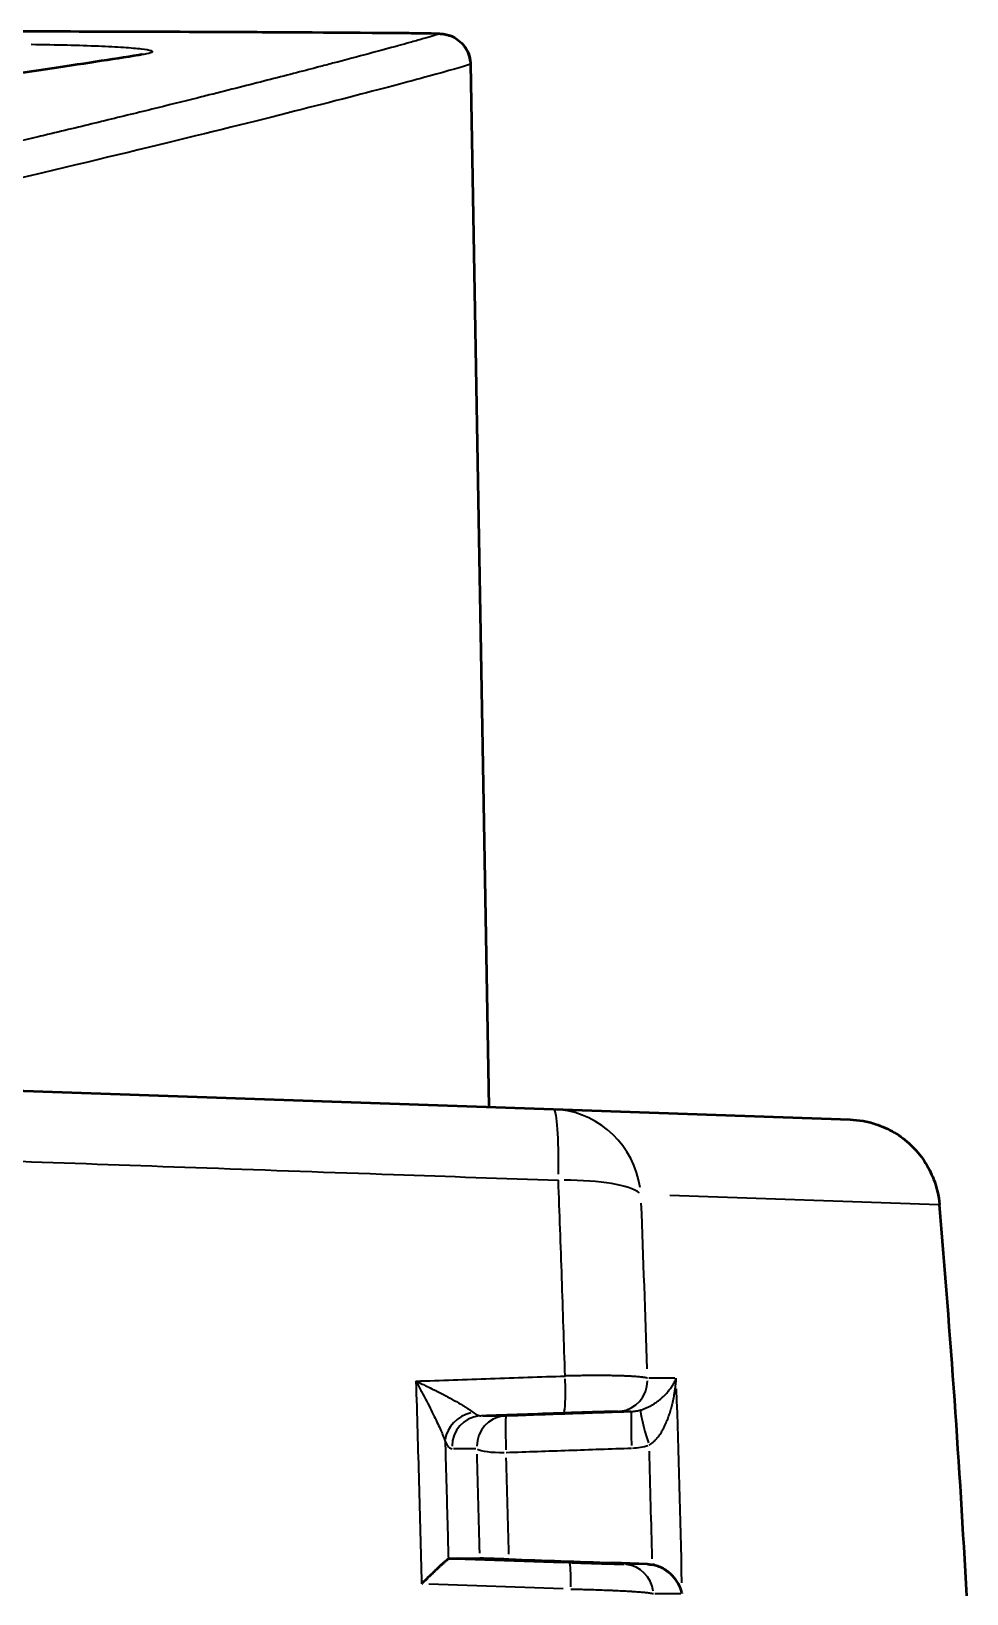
# Model space of a CAD drawing. Header units: millimetres. Extents: x 40 to 2195, y 40 to 1687.
# Drawn here: x 1209.2 to 1239.4, y 1410.8 to 1461.2 of the extents above; entities that cross this region are included whole.
import ezdxf

# ---------------------------------------------------------------- set-up
doc = ezdxf.new("R2010")
doc.units = ezdxf.units.MM
doc.header["$LTSCALE"] = 8
doc.layers.add('Visible (ISO)', color=7, linetype='Continuous', lineweight=50)
doc.layers.add('Visible Narrow (ISO)', color=7, linetype='Continuous', lineweight=35)

msp = doc.modelspace()

# ---------------------------------------------------------------- linework, layer by layer
at = {"layer": 'Visible (ISO)'}
for p, q in [((1223.424, 1460.135), (1223.424, 1460.135)), ((1223.424, 1460.135), (1224.012, 1426.488)), ((1203.6, 1427.201), (1226.1, 1426.415)), ((1226.1, 1426.415), (1235.67, 1426.081)), ((1229.105, 1418.509), (1229.105, 1418.509)), ((1227.134, 1411.773), (1227.959, 1411.773)), ((1229.134, 1411.734), (1228.01, 1411.773))]:
    msp.add_line(p, q, dxfattribs=at)
for centre, radius, start, end in [((1225.996, 1423.417), 3, 87.9646, 87.9998), ((1229.949, 1423.279), 3, 87.9458, 88), ((840.014, 1389.201), 400, 3.08241, 4.89586)]:
    msp.add_arc(centre, radius, start, end, dxfattribs=at)
for centre, major_axis, ratio, start_param, end_param in [((1225.996, 1423.417), (0.105, 2.998), 0.081233, 6.283185, 6.283248), ((783.031, 1412.21), (450.328, -0.296), 0.000038, 6.065586, 6.06832), ((783.03, 1412.192), (450.329, -0.279), 0.000029, 6.06832, 6.075952), ((1224.702, 1411.88), (1.001, -0.035), 0.007312, 1.610141, 2.932428), ((878.58, 1389.197), (-0.035, -381.569), 0.91208, 1.630189, 1.630265)]:
    msp.add_ellipse(centre, major_axis=major_axis, ratio=ratio, start_param=start_param, end_param=end_param, dxfattribs=at)
for points in [[(1208.82, 1461.2), (1213.024, 1461.196), (1217.228, 1461.177), (1221.432, 1461.144)], [(1227.187, 1411.773), (1225.799, 1411.82), (1224.404, 1411.868), (1223.003, 1411.916)]]:
    msp.add_open_spline(points, degree=3, dxfattribs=at)
for points, knots in [([(1221.432, 1461.144), (1221.625, 1461.142), (1221.803, 1461.14), (1222.098, 1461.135), (1222.218, 1461.132), (1222.364, 1461.127), (1222.407, 1461.125), (1222.47, 1461.12), (1222.488, 1461.119), (1222.525, 1461.115), (1222.543, 1461.112), (1222.581, 1461.107), (1222.6, 1461.103), (1222.647, 1461.094), (1222.677, 1461.086), (1222.743, 1461.066), (1222.78, 1461.053), (1222.872, 1461.014), (1222.929, 1460.983), (1223.059, 1460.896), (1223.129, 1460.833), (1223.257, 1460.681), (1223.313, 1460.588), (1223.391, 1460.392), (1223.416, 1460.286), (1223.423, 1460.165), (1223.424, 1460.15), (1223.424, 1460.135)], [0, 0, 0, 0, 0.0668253, 0.0668253, 0.1328877, 0.1328877, 0.1692979, 0.1692979, 0.1829477, 0.1829477, 0.193224, 0.193224, 0.2008521, 0.2008521, 0.2112331, 0.2112331, 0.2230241, 0.2230241, 0.2421834, 0.2421834, 0.2702287, 0.2702287, 0.3017919, 0.3017919, 0.3336947, 0.3336947, 0.3382225, 0.3382225, 0.3382225, 0.3382225]), ([(1189.749, 1457.551), (1196.107, 1458.19), (1201.609, 1458.863), (1208.689, 1459.821), (1211.01, 1460.167), (1212.722, 1460.442)], [0, 0, 0, 0, 2.580299, 2.580299, 4.312295, 4.312295, 4.312295, 4.312295]), ([(1212.722, 1460.442), (1212.767, 1460.449), (1212.798, 1460.456), (1212.8, 1460.456), (1212.8, 1460.456), (1212.8, 1460.456)], [0, 0, 0, 0, 0.06248047, 0.06248047, 0.06479445, 0.06479445, 0.06479445, 0.06479445]), ([(1235.67, 1426.081), (1235.809, 1426.076), (1235.95, 1426.062), (1236.223, 1426.013), (1236.357, 1425.98), (1236.7, 1425.869), (1236.905, 1425.776), (1237.288, 1425.549), (1237.468, 1425.413), (1237.791, 1425.107), (1237.936, 1424.934), (1238.184, 1424.564), (1238.287, 1424.364), (1238.467, 1423.895), (1238.53, 1423.617), (1238.554, 1423.339)], [0, 0, 0, 0, 0.0420344, 0.0420344, 0.0832633, 0.0832633, 0.1500575, 0.1500575, 0.2168518, 0.2168518, 0.283646, 0.283646, 0.3504403, 0.3504403, 0.4342353, 0.4342353, 0.4342353, 0.4342353]), ([(1222.706, 1411.905), (1222.696, 1411.898), (1222.684, 1411.889), (1222.668, 1411.876), (1222.652, 1411.863), (1222.633, 1411.847), (1222.611, 1411.828), (1222.607, 1411.824), (1222.603, 1411.82), (1222.598, 1411.817), (1222.577, 1411.798), (1222.553, 1411.777), (1222.527, 1411.753), (1222.502, 1411.73), (1222.474, 1411.705), (1222.445, 1411.678), (1222.433, 1411.667), (1222.421, 1411.656), (1222.409, 1411.644), (1222.378, 1411.615), (1222.345, 1411.584), (1222.31, 1411.551), (1222.278, 1411.521), (1222.244, 1411.488), (1222.209, 1411.455), (1222.19, 1411.437), (1222.17, 1411.418), (1222.15, 1411.398), (1222.12, 1411.37), (1222.09, 1411.341), (1222.059, 1411.311), (1222.029, 1411.281), (1221.998, 1411.251), (1221.966, 1411.22), (1221.935, 1411.19), (1221.904, 1411.159), (1221.872, 1411.128), (1221.862, 1411.118), (1221.851, 1411.107), (1221.841, 1411.097)], [0, 0, 0, 0, 0.1132169, 0.1132169, 0.1132169, 0.2288637, 0.2288637, 0.2288637, 0.25, 0.25, 0.25, 0.356629, 0.356629, 0.356629, 0.4589677, 0.4589677, 0.4589677, 0.5, 0.5, 0.5, 0.6027222, 0.6027222, 0.6027222, 0.6978335, 0.6978335, 0.6978335, 0.75, 0.75, 0.75, 0.8273235, 0.8273235, 0.8273235, 0.9028331, 0.9028331, 0.9028331, 0.975821, 0.975821, 0.975821, 1, 1, 1, 1]), ([(1222.706, 1411.905), (1222.711, 1411.909), (1222.717, 1411.912), (1222.728, 1411.916), (1222.733, 1411.916), (1222.739, 1411.916)], [-0.01564746, -0.01564746, -0.01564746, -0.01564746, -0.00782419, -0.00782419, -0.000001, -0.000001, -0.000001, -0.000001]), ([(1224.663, 1411.889), (1225.221, 1411.87), (1225.779, 1411.85), (1226.894, 1411.811), (1227.452, 1411.792), (1228.01, 1411.773)], [-0.3350104, -0.3350104, -0.3350104, -0.3350104, -0.1675057, -0.1675057, -0.000001, -0.000001, -0.000001, -0.000001]), ([(1229.134, 1411.734), (1229.16, 1411.733), (1229.186, 1411.731), (1229.238, 1411.725), (1229.263, 1411.722), (1229.289, 1411.717)], [0.000001, 0.000001, 0.000001, 0.000001, 0.0077836, 0.0077836, 0.01556633, 0.01556633, 0.01556633, 0.01556633]), ([(1230.252, 1410.788), (1230.251, 1410.794), (1230.248, 1410.806), (1230.246, 1410.817), (1230.22, 1410.915), (1230.183, 1411.008), (1230.082, 1411.188), (1230.018, 1411.277), (1229.854, 1411.447), (1229.752, 1411.528), (1229.58, 1411.622), (1229.523, 1411.648), (1229.406, 1411.69), (1229.348, 1411.706), (1229.289, 1411.717)], [-0.1582515, -0.1582515, -0.1582515, -0.1582515, -0.1560131, -0.1537712, -0.1537712, -0.1169183, -0.1169183, -0.0790564, -0.0790564, -0.0374622, -0.0374622, -0.0180991, -0.0180991, -0.0000015, -0.0000015, -0.0000015, -0.0000015])]:
    msp.add_open_spline(points, degree=3, knots=knots, dxfattribs=at)
at = {"layer": 'Visible Narrow (ISO)'}
for p, q in [((1223.449, 1458.451), (1223.979, 1428.171)), ((1229.857, 1423.643), (1238.53, 1423.34)), ((1230.015, 1417.735), (1229.177, 1417.735)), ((1223.809, 1416.524), (1224.529, 1416.524)), ((1223.588, 1415.458), (1222.869, 1415.458)), ((1222.932, 1411.91), (1226.412, 1411.791)), ((1226.416, 1410.939), (1222.081, 1411.088)), ((1229.369, 1410.788), (1230.207, 1410.788))]:
    msp.add_line(p, q, dxfattribs=at)
for centre, major_axis, ratio, start_param, end_param in [((1217.494, -914.462), (-41.4, 2375.393), 0.865628, 6.26145, 6.266966), ((1221.424, 1460.144), (0.008, 1), 0.499935, 0.0008, 0.015183), ((1222.421, 1460.115), (-0.304, 0.953), 0.998445, 4.498667, 5.895859), ((1212.88, 1459.454), (-0.158, 0.987), 0.953328, 6.124773, 6.274852), ((1225.996, 1423.417), (0.105, 2.998), 0.081233, 5.019138, 6.216656), ((1225.996, 1423.417), (0.105, 2.998), 0.978765, 4.905334, 6.210089), ((1225.996, 1423.417), (2.998, 0.115), 0.232584, 0.273989, 1.411341), ((1206.35, 1389.141), (-0.024, 146.733), 0.158314, 4.910561, 4.947876), ((1226.385, 1417.614), (0.034, -0.999), 0.095414, 0.095175, 1.673717), ((1228.154, 1417.664), (0, -1), 0.978366, 0.115938, 1.561787), ((1209.391, 1389.168), (-0.019, 140.014), 0.150826, 4.869926, 4.91532), ((1223.577, 1415.757), (0.896, 0.443), 0.866226, 1.31609, 2.625287), ((1223.803, 1415.524), (0, 1), 0.977098, 0.115403, 1.556932), ((1224.604, 1415.525), (0, 1), 0.978872, 0.115351, 1.557084), ((1224.604, 1415.525), (-0.035, 0.999), 0.04198, 0.094614, 1.667806), ((786.343, 1416.504), (451.617, 0.158), 0.000056, 0.203952, 0.208164), ((1228.656, 1415.665), (-0.035, 0.999), 0.04203, 0.094663, 1.668915), ((1229.221, 1415.761), (-0.297, 0.955), 0.090088, 0.146445, 1.655491), ((1224.604, 1415.525), (-1, -0.029), 0.183737, 0.27517, 1.464445), ((1228.621, 1417.436), (1.937, 0.697), 0.945195, 4.398379, 4.650417), ((1208.504, 1389.164), (-0.018, 140.669), 0.149717, 4.874785, 4.899852), ((1202.367, 1389.179), (0.023, -141.279), 0.153184, 1.733686, 1.756597), ((1203.244, 1389.18), (0.024, -140.659), 0.15433, 1.734173, 1.756597), ((1226.57, 1410.785), (0.034, 0.999), 0.083024, 4.932785, 6.204814), ((781.606, 1411.718), (456.891, 0.014), 0.000021, 0.203197, 0.210432), ((1228.345, 1410.734), (0, 1), 0.977852, 4.840545, 6.173508)]:
    msp.add_ellipse(centre, major_axis=major_axis, ratio=ratio, start_param=start_param, end_param=end_param, dxfattribs=at)
for points, knots in [([(1222.421, 1461.115), (1222.358, 1461.095), (1222.28, 1461.071), (1222.096, 1461.016), (1221.989, 1460.985), (1221.748, 1460.916), (1221.613, 1460.877), (1221.352, 1460.805), (1221.233, 1460.772), (1221.099, 1460.735), (1221.091, 1460.733), (1220.808, 1460.655), (1220.494, 1460.57), (1219.791, 1460.381), (1219.401, 1460.278), (1218.826, 1460.127), (1218.675, 1460.087), (1218.508, 1460.044), (1218.497, 1460.041), (1217.989, 1459.908), (1217.446, 1459.768), (1216.279, 1459.47), (1215.655, 1459.311), (1214.906, 1459.123), (1214.823, 1459.102), (1214.693, 1459.07), (1214.646, 1459.058), (1214.132, 1458.93), (1213.644, 1458.808), (1212.617, 1458.555), (1212.076, 1458.422), (1210.953, 1458.149), (1210.372, 1458.008), (1209.671, 1457.84), (1209.571, 1457.816), (1208.988, 1457.676), (1208.492, 1457.558), (1207.475, 1457.318), (1206.954, 1457.195), (1205.887, 1456.946), (1205.341, 1456.819), (1204.413, 1456.605), (1204.038, 1456.519), (1203.657, 1456.432)], [0, 0, 0, 0, 0.052726, 0.052726, 0.10553, 0.10553, 0.158349, 0.158349, 0.197754, 0.197754, 0.2, 0.2, 0.284989, 0.284989, 0.370602, 0.370602, 0.4, 0.4, 0.402076, 0.402076, 0.495775, 0.495775, 0.588543, 0.588543, 0.6, 0.6, 0.606394, 0.606394, 0.669797, 0.669797, 0.734899, 0.734899, 0.8, 0.8, 0.810726, 0.810726, 0.862449, 0.862449, 0.914186, 0.914186, 0.965842, 0.965842, 1, 1, 1, 1]), ([(1209.247, 1460.779), (1209.657, 1460.773), (1210.425, 1460.759), (1211.449, 1460.726), (1212.263, 1460.685), (1212.841, 1460.635), (1213.152, 1460.578), (1213.18, 1460.516), (1213.012, 1460.474), (1212.88, 1460.453)], [0, 0, 0, 0, 0.1428571, 0.2857143, 0.4285714, 0.5714286, 0.7142857, 0.8571429, 1, 1, 1, 1]), ([(1221.424, 1461.144), (1221.552, 1461.143), (1221.669, 1461.141), (1221.776, 1461.14), (1221.884, 1461.139), (1221.982, 1461.137), (1222.066, 1461.135), (1222.15, 1461.133), (1222.221, 1461.131), (1222.277, 1461.129), (1222.332, 1461.127), (1222.373, 1461.125), (1222.397, 1461.123), (1222.421, 1461.12), (1222.429, 1461.118), (1222.421, 1461.115)], [0.0000002, 0.0000002, 0.0000002, 0.0000002, 0.2, 0.2, 0.2, 0.4, 0.4, 0.4, 0.6, 0.6, 0.6, 0.8, 0.8, 0.8, 1, 1, 1, 1]), ([(1212.88, 1460.453), (1212.653, 1460.417), (1212.415, 1460.379), (1211.919, 1460.301), (1211.66, 1460.261), (1211.122, 1460.179), (1210.842, 1460.136), (1210.264, 1460.05), (1209.965, 1460.005), (1209.485, 1459.935), (1209.312, 1459.91), (1209.085, 1459.877), (1209.035, 1459.87), (1208.451, 1459.786), (1207.89, 1459.706), (1206.712, 1459.542), (1206.094, 1459.458), (1204.926, 1459.301), (1204.385, 1459.229), (1203.809, 1459.154), (1203.791, 1459.152), (1203.348, 1459.095), (1202.915, 1459.039), (1202.027, 1458.926), (1201.574, 1458.869), (1200.648, 1458.755), (1200.177, 1458.697), (1199.216, 1458.581), (1198.727, 1458.522), (1197.933, 1458.429), (1197.633, 1458.394), (1197.297, 1458.355), (1197.263, 1458.351), (1196.764, 1458.293), (1196.292, 1458.24), (1195.332, 1458.131), (1194.844, 1458.077), (1193.855, 1457.969), (1193.353, 1457.914), (1192.336, 1457.806), (1191.822, 1457.752), (1190.822, 1457.648), (1190.339, 1457.599), (1189.849, 1457.55)], [0, 0, 0, 0, 0.052813, 0.052813, 0.1059441, 0.1059441, 0.1591642, 0.1591642, 0.2123786, 0.2123786, 0.2417359, 0.2417359, 0.25, 0.25, 0.3378257, 0.3378257, 0.4260239, 0.4260239, 0.4976633, 0.4976633, 0.5, 0.5, 0.5542866, 0.5542866, 0.6086588, 0.6086588, 0.6630531, 0.6630531, 0.7174521, 0.7174521, 0.75, 0.75, 0.7535652, 0.7535652, 0.8035044, 0.8035044, 0.8536894, 0.8536894, 0.9039205, 0.9039205, 0.9540749, 0.9540749, 1, 1, 1, 1]), ([(1203.6, 1424.92), (1207.364, 1424.788), (1211.134, 1424.655), (1214.91, 1424.522), (1216.917, 1424.451), (1218.926, 1424.38), (1220.937, 1424.31), (1222.709, 1424.247), (1224.482, 1424.185), (1226.257, 1424.122)], [0, 0, 0, 0, 0.5, 0.5, 0.5, 0.765804, 0.765804, 0.765804, 1, 1, 1, 1]), ([(1226.473, 1417.806), (1226.44, 1418.864), (1226.372, 1420.974), (1226.296, 1423.075), (1226.257, 1424.122)], [0.0000019, 0.0000019, 0.0000019, 0.0000019, 0.5, 0.9999939, 0.9999939, 0.9999939, 0.9999939]), ([(1221.659, 1417.64), (1222.061, 1417.654), (1222.463, 1417.668), (1222.865, 1417.682), (1223.266, 1417.696), (1223.667, 1417.709), (1224.069, 1417.723), (1224.47, 1417.737), (1224.871, 1417.751), (1225.271, 1417.765), (1225.672, 1417.779), (1226.072, 1417.792), (1226.473, 1417.806)], [0, 0, 0, 0, 0.25, 0.25, 0.25, 0.5, 0.5, 0.5, 0.75, 0.75, 0.75, 1, 1, 1, 1]), ([(1221.659, 1417.64), (1221.659, 1417.64), (1221.659, 1417.64), (1221.729, 1417.608), (1221.797, 1417.576), (1221.913, 1417.521), (1221.962, 1417.498), (1222.014, 1417.473), (1222.02, 1417.47), (1222.091, 1417.436), (1222.155, 1417.405), (1222.254, 1417.356), (1222.29, 1417.338), (1222.334, 1417.315), (1222.344, 1417.311), (1222.412, 1417.276), (1222.47, 1417.247), (1222.553, 1417.204), (1222.581, 1417.189), (1222.62, 1417.169), (1222.632, 1417.163), (1222.697, 1417.128), (1222.749, 1417.1), (1222.818, 1417.063), (1222.837, 1417.053), (1222.87, 1417.034), (1222.884, 1417.027), (1222.945, 1416.993), (1222.99, 1416.967), (1223.045, 1416.935), (1223.058, 1416.928), (1223.085, 1416.912), (1223.1, 1416.903), (1223.155, 1416.871), (1223.193, 1416.847), (1223.237, 1416.82), (1223.244, 1416.816), (1223.267, 1416.802), (1223.281, 1416.792), (1223.317, 1416.769), (1223.338, 1416.756), (1223.371, 1416.733), (1223.385, 1416.723), (1223.411, 1416.705), (1223.424, 1416.695), (1223.454, 1416.673), (1223.47, 1416.661), (1223.49, 1416.644), (1223.496, 1416.639), (1223.501, 1416.635)], [0, 0, 0, 0, 0.000001, 0.000001, 0.071504, 0.071504, 0.125, 0.125, 0.130747, 0.130747, 0.205671, 0.205671, 0.25, 0.25, 0.261501, 0.261501, 0.336983, 0.336983, 0.375, 0.375, 0.392257, 0.392257, 0.469632, 0.469632, 0.5, 0.5, 0.523039, 0.523039, 0.602049, 0.602049, 0.625, 0.625, 0.653762, 0.653762, 0.733563, 0.733563, 0.75, 0.75, 0.784355, 0.784355, 0.836446, 0.836446, 0.875, 0.875, 0.915364, 0.915364, 0.975161, 0.975161, 1, 1, 1, 1]), ([(1221.659, 1417.64), (1221.724, 1417.523), (1221.847, 1417.297), (1222.011, 1416.984), (1222.158, 1416.696), (1222.285, 1416.437), (1222.394, 1416.205), (1222.485, 1415.999), (1222.558, 1415.821), (1222.59, 1415.729), (1222.602, 1415.69)], [0, 0, 0, 0, 0.125, 0.25, 0.375, 0.5, 0.625, 0.75, 0.875, 0.999999, 0.999999, 0.999999, 0.999999]), ([(1229.13, 1417.735), (1229.121, 1417.737), (1229.111, 1417.74), (1229.084, 1417.746), (1229.066, 1417.75), (1229.03, 1417.756), (1229.014, 1417.758), (1228.978, 1417.764), (1228.957, 1417.766), (1228.927, 1417.77), (1228.92, 1417.771), (1228.892, 1417.774), (1228.868, 1417.776), (1228.815, 1417.781), (1228.785, 1417.784), (1228.743, 1417.787), (1228.734, 1417.788), (1228.694, 1417.791), (1228.661, 1417.793), (1228.59, 1417.797), (1228.55, 1417.8), (1228.495, 1417.802), (1228.481, 1417.803), (1228.424, 1417.806), (1228.379, 1417.807), (1228.284, 1417.811), (1228.235, 1417.812), (1228.164, 1417.814), (1228.144, 1417.815), (1228.07, 1417.816), (1228.015, 1417.817), (1227.952, 1417.818), (1227.948, 1417.818), (1227.886, 1417.819), (1227.827, 1417.82), (1227.737, 1417.821), (1227.71, 1417.821), (1227.628, 1417.821), (1227.572, 1417.822), (1227.493, 1417.821), (1227.473, 1417.821), (1227.394, 1417.821), (1227.335, 1417.821), (1227.228, 1417.82), (1227.181, 1417.82), (1227.063, 1417.818), (1226.991, 1417.817), (1226.893, 1417.816), (1226.871, 1417.815), (1226.777, 1417.814), (1226.705, 1417.812), (1226.578, 1417.809), (1226.526, 1417.808), (1226.473, 1417.806)], [0, 0, 0, 0, 0.0492957, 0.0492957, 0.125, 0.125, 0.1751668, 0.1751668, 0.2335196, 0.2335196, 0.25, 0.25, 0.3012822, 0.3012822, 0.3598595, 0.3598595, 0.375, 0.375, 0.4273397, 0.4273397, 0.4820452, 0.4820452, 0.5, 0.5, 0.5534162, 0.5534162, 0.6051156, 0.6051156, 0.625, 0.625, 0.6754158, 0.6754158, 0.6794968, 0.6794968, 0.7285421, 0.7285421, 0.75, 0.75, 0.7911166, 0.7911166, 0.8056698, 0.8056698, 0.845525, 0.845525, 0.875, 0.875, 0.9185494, 0.9185494, 0.9314356, 0.9314356, 0.9719574, 0.9719574, 0.9999972, 0.9999972, 0.9999972, 0.9999972]), ([(1228.919, 1416.712), (1228.95, 1416.722), (1229.015, 1416.743), (1229.114, 1416.784), (1229.215, 1416.833), (1229.315, 1416.89), (1229.412, 1416.954), (1229.507, 1417.025), (1229.6, 1417.102), (1229.689, 1417.187), (1229.775, 1417.28), (1229.857, 1417.38), (1229.934, 1417.489), (1230.003, 1417.607), (1230.043, 1417.691), (1230.061, 1417.735)], [0.0000004, 0.0000004, 0.0000004, 0.0000004, 0.0769231, 0.1538462, 0.2307692, 0.3076923, 0.3846154, 0.4615385, 0.5384615, 0.6153846, 0.6923077, 0.7692308, 0.8461538, 0.9230769, 0.9999872, 0.9999872, 0.9999872, 0.9999872]), ([(1229.186, 1415.575), (1229.209, 1415.589), (1229.233, 1415.604), (1229.256, 1415.622), (1229.262, 1415.627), (1229.269, 1415.632), (1229.275, 1415.637), (1229.305, 1415.661), (1229.335, 1415.688), (1229.365, 1415.718), (1229.387, 1415.741), (1229.41, 1415.766), (1229.432, 1415.792), (1229.439, 1415.801), (1229.446, 1415.809), (1229.453, 1415.818), (1229.482, 1415.854), (1229.511, 1415.893), (1229.538, 1415.934), (1229.566, 1415.976), (1229.593, 1416.02), (1229.619, 1416.066), (1229.646, 1416.113), (1229.671, 1416.162), (1229.696, 1416.213), (1229.721, 1416.265), (1229.745, 1416.319), (1229.768, 1416.376), (1229.789, 1416.428), (1229.81, 1416.481), (1229.829, 1416.538), (1229.831, 1416.543), (1229.833, 1416.549), (1229.835, 1416.555), (1229.854, 1416.611), (1229.873, 1416.67), (1229.891, 1416.73), (1229.893, 1416.737), (1229.895, 1416.744), (1229.897, 1416.751), (1229.912, 1416.806), (1229.927, 1416.863), (1229.941, 1416.922), (1229.945, 1416.936), (1229.948, 1416.951), (1229.951, 1416.966), (1229.965, 1417.027), (1229.979, 1417.091), (1229.991, 1417.156), (1229.993, 1417.171), (1229.996, 1417.185), (1229.998, 1417.2), (1230.006, 1417.242), (1230.013, 1417.286), (1230.019, 1417.33), (1230.025, 1417.37), (1230.03, 1417.412), (1230.035, 1417.454), (1230.042, 1417.509), (1230.048, 1417.566), (1230.053, 1417.624), (1230.056, 1417.661), (1230.058, 1417.697), (1230.061, 1417.735)], [0, 0, 0, 0, 0.0606397, 0.0606397, 0.0606397, 0.0769231, 0.0769231, 0.0769231, 0.1538462, 0.1538462, 0.1538462, 0.2122611, 0.2122611, 0.2122611, 0.2307692, 0.2307692, 0.2307692, 0.3076923, 0.3076923, 0.3076923, 0.3846154, 0.3846154, 0.3846154, 0.4615385, 0.4615385, 0.4615385, 0.5384615, 0.5384615, 0.5384615, 0.6083689, 0.6083689, 0.6083689, 0.6153846, 0.6153846, 0.6153846, 0.6844815, 0.6844815, 0.6844815, 0.6923077, 0.6923077, 0.6923077, 0.753826, 0.753826, 0.753826, 0.7692308, 0.7692308, 0.7692308, 0.8321499, 0.8321499, 0.8321499, 0.8461538, 0.8461538, 0.8461538, 0.8865244, 0.8865244, 0.8865244, 0.9230769, 0.9230769, 0.9230769, 0.9706222, 0.9706222, 0.9706222, 0.9999882, 0.9999882, 0.9999882, 0.9999882]), ([(1223.501, 1416.635), (1223.545, 1416.598), (1223.634, 1416.541), (1223.724, 1416.523), (1223.768, 1416.524)], [0.0000036, 0.0000036, 0.0000036, 0.0000036, 0.5, 1, 1, 1, 1]), ([(1226.42, 1416.614), (1225.978, 1416.599), (1225.536, 1416.584), (1224.652, 1416.554), (1224.21, 1416.539), (1223.768, 1416.524)], [0, 0, 0, 0, 0.5, 0.5, 1, 1, 1, 1]), ([(1224.569, 1416.524), (1225.244, 1416.547), (1226.595, 1416.594), (1227.945, 1416.641), (1228.621, 1416.664)], [0.0000001, 0.0000001, 0.0000001, 0.0000001, 0.5, 1, 1, 1, 1]), ([(1228.189, 1416.664), (1228.183, 1416.664), (1228.177, 1416.664), (1228.159, 1416.664), (1228.146, 1416.664), (1228.122, 1416.664), (1228.112, 1416.664), (1228.087, 1416.663), (1228.071, 1416.663), (1228.051, 1416.663), (1228.048, 1416.662), (1228.031, 1416.662), (1228.015, 1416.662), (1227.978, 1416.661), (1227.956, 1416.661), (1227.928, 1416.66), (1227.924, 1416.66), (1227.9, 1416.659), (1227.878, 1416.659), (1227.828, 1416.658), (1227.799, 1416.657), (1227.761, 1416.656), (1227.755, 1416.656), (1227.72, 1416.655), (1227.69, 1416.654), (1227.624, 1416.652), (1227.588, 1416.651), (1227.54, 1416.65), (1227.53, 1416.65), (1227.482, 1416.648), (1227.442, 1416.647), (1227.358, 1416.645), (1227.314, 1416.643), (1227.254, 1416.641), (1227.24, 1416.641), (1227.186, 1416.639), (1227.145, 1416.638), (1227.092, 1416.636), (1227.083, 1416.636), (1227.03, 1416.634), (1226.986, 1416.633), (1226.915, 1416.631), (1226.888, 1416.63), (1226.811, 1416.627), (1226.759, 1416.626), (1226.694, 1416.624), (1226.683, 1416.623), (1226.62, 1416.621), (1226.568, 1416.619), (1226.484, 1416.617), (1226.452, 1416.615), (1226.42, 1416.614)], [0, 0, 0, 0, 0.0492962, 0.0492962, 0.125, 0.125, 0.1751668, 0.1751668, 0.2395966, 0.2395966, 0.25, 0.25, 0.3012824, 0.3012824, 0.3656557, 0.3656557, 0.375, 0.375, 0.42734, 0.42734, 0.487622, 0.487622, 0.5, 0.5, 0.5534165, 0.5534165, 0.6099453, 0.6099453, 0.625, 0.625, 0.6794971, 0.6794971, 0.7340186, 0.7340186, 0.75, 0.75, 0.7953344, 0.7953344, 0.8056701, 0.8056701, 0.8496867, 0.8496867, 0.875, 0.875, 0.9213616, 0.9213616, 0.9314361, 0.9314361, 0.9748259, 0.9748259, 1, 1, 1, 1]), ([(1228.621, 1416.664), (1228.671, 1416.666), (1228.771, 1416.676), (1228.87, 1416.698), (1228.919, 1416.712)], [0.0000051, 0.0000051, 0.0000051, 0.0000051, 0.5, 1, 1, 1, 1]), ([(1222.602, 1415.69), (1222.641, 1415.613), (1222.678, 1415.556), (1222.716, 1415.517), (1222.754, 1415.478), (1222.791, 1415.458), (1222.828, 1415.458)], [0, 0, 0, 0, 0.5, 0.5, 0.5, 0.9999973, 0.9999973, 0.9999973, 0.9999973]), ([(1222.602, 1415.69), (1222.621, 1415.06), (1222.657, 1413.8), (1222.69, 1412.537), (1222.706, 1411.905)], [0, 0, 0, 0, 0.5, 0.999997, 0.999997, 0.999997, 0.999997]), ([(1224.569, 1415.34), (1225.244, 1415.363), (1225.919, 1415.386), (1227.27, 1415.433), (1227.945, 1415.456), (1228.621, 1415.479)], [0, 0, 0, 0, 0.5, 0.5, 1, 1, 1, 1]), ([(1226.605, 1411.784), (1226.733, 1411.78), (1226.861, 1411.775), (1226.985, 1411.771), (1227.023, 1411.77), (1227.061, 1411.769), (1227.098, 1411.767), (1227.257, 1411.762), (1227.408, 1411.758), (1227.548, 1411.754), (1227.688, 1411.749), (1227.817, 1411.746), (1227.928, 1411.743), (1227.951, 1411.742), (1227.972, 1411.742), (1227.993, 1411.741), (1228.078, 1411.739), (1228.151, 1411.737), (1228.212, 1411.736), (1228.243, 1411.735), (1228.272, 1411.735), (1228.297, 1411.735), (1228.331, 1411.734), (1228.359, 1411.734), (1228.38, 1411.734)], [0, 0, 0, 0, 0.15307, 0.15307, 0.15307, 0.2, 0.2, 0.2, 0.4, 0.4, 0.4, 0.6, 0.6, 0.6, 0.639905, 0.639905, 0.639905, 0.8, 0.8, 0.8, 0.883259, 0.883259, 0.883259, 1, 1, 1, 1]), ([(1226.657, 1410.931), (1226.816, 1410.928), (1226.974, 1410.924), (1227.128, 1410.92), (1227.161, 1410.919), (1227.194, 1410.918), (1227.227, 1410.917), (1227.284, 1410.916), (1227.341, 1410.914), (1227.396, 1410.912), (1227.489, 1410.909), (1227.58, 1410.906), (1227.669, 1410.903), (1227.757, 1410.9), (1227.843, 1410.897), (1227.927, 1410.893), (1227.972, 1410.891), (1228.017, 1410.89), (1228.06, 1410.888), (1228.064, 1410.887), (1228.068, 1410.887), (1228.072, 1410.887), (1228.152, 1410.884), (1228.231, 1410.88), (1228.306, 1410.876), (1228.382, 1410.872), (1228.455, 1410.868), (1228.525, 1410.864), (1228.565, 1410.862), (1228.605, 1410.859), (1228.643, 1410.857), (1228.676, 1410.855), (1228.709, 1410.852), (1228.74, 1410.85), (1228.812, 1410.845), (1228.879, 1410.84), (1228.94, 1410.835), (1228.986, 1410.831), (1229.029, 1410.827), (1229.068, 1410.823), (1229.116, 1410.818), (1229.158, 1410.814), (1229.196, 1410.809), (1229.248, 1410.802), (1229.29, 1410.795), (1229.322, 1410.788)], [0.0000003, 0.0000003, 0.0000003, 0.0000003, 0.1260571, 0.1260571, 0.1260571, 0.1530705, 0.1530705, 0.1530705, 0.2, 0.2, 0.2, 0.2777031, 0.2777031, 0.2777031, 0.3547914, 0.3547914, 0.3547914, 0.3964728, 0.3964728, 0.3964728, 0.4, 0.4, 0.4, 0.4769786, 0.4769786, 0.4769786, 0.5546803, 0.5546803, 0.5546803, 0.6, 0.6, 0.6, 0.6399025, 0.6399025, 0.6399025, 0.7311391, 0.7311391, 0.7311391, 0.8, 0.8, 0.8, 0.8832563, 0.8832563, 0.8832563, 0.9999996, 0.9999996, 0.9999996, 0.9999996])]:
    msp.add_open_spline(points, degree=3, knots=knots, dxfattribs=at)
for points in [[(1223.42, 1460.133), (1223.178, 1460.056), (1222.279, 1459.799), (1219.696, 1459.113), (1215.887, 1458.145), (1210.876, 1456.923), (1206.768, 1455.965), (1204.529, 1455.458)], [(1223.424, 1460.135), (1223.424, 1460.134), (1223.423, 1460.133), (1223.42, 1460.133)], [(1221.659, 1417.64), (1221.693, 1416.554), (1221.758, 1414.376), (1221.814, 1412.191), (1221.841, 1411.097)]]:
    msp.add_open_spline(points, degree=3, dxfattribs=at)

doc.saveas('drawing.dxf')
